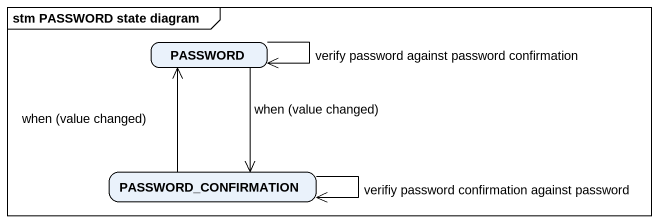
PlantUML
@startuml
mainframe stm PASSWORD state diagram
hide empty description
state PASSWORD
state PASSWORD_CONFIRMATION
PASSWORD --> PASSWORD : verify password against password confirmation
PASSWORD --> PASSWORD_CONFIRMATION : when (value changed)
PASSWORD_CONFIRMATION -up-> PASSWORD : when (value changed)
PASSWORD_CONFIRMATION --> PASSWORD_CONFIRMATION : verifiy password confirmation against password
@enduml
